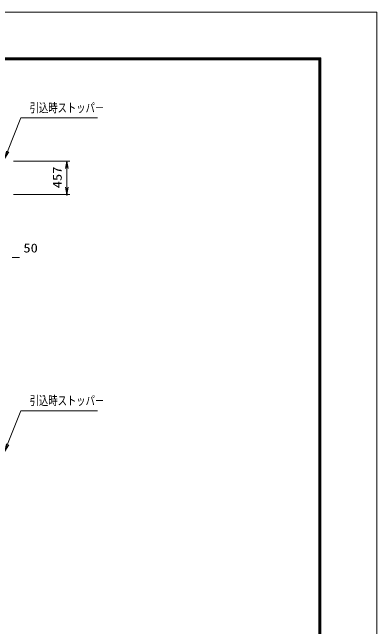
# Model space of a CAD drawing. Units: millimetres at full size. Extents: x -11880 to 11880, y -8400 to 8400.
# Drawn here: x 6903 to 11880, y 0 to 8400 of the extents above; entities that cross this region are included whole.
import ezdxf
from ezdxf.enums import TextEntityAlignment as Align

# ---------------------------------------------------------------- set-up
doc = ezdxf.new("R2010")
doc.units = ezdxf.units.MM
doc.header["$LTSCALE"] = 30
doc.header["$PDMODE"] = 32
doc.header["$PDSIZE"] = 15
for name, color, linetype, lineweight in [('0-0_D-TTL', 7, 'Continuous', 18), ('0-8_寸法線', 3, 'Continuous', 18), ('0-9_0', 7, 'Continuous', 18)]:
    doc.layers.add(name, color=color, linetype=linetype, lineweight=lineweight)
doc.layers.add('0-A_DEFPOINTS', color=7, linetype='Continuous')
doc.styles.add('ＭＳ ゴシック', font='')
doc.styles.get('ＭＳ ゴシック').set_extended_font_data('MS Gothic')

# ---------------------------------------------------------------- blocks, each defined once
blk = doc.blocks.new('_OPEN')
at = {"layer": '0-9_0'}
blk.add_line((0, 0), (-30, 0), dxfattribs=at)
blk.add_lwpolyline([(-30, 5), (0, 0), (-30, -5)], dxfattribs=at)
blk = doc.blocks.new('S155')
at = {"layer": '0-8_寸法線'}
for points in [[(10045810.1, -16017290.4), (10014410.9, -16017290.4), (10008983.9, -16031059.9), (10007883.8, -16033850.9)], [(10008518.7, -16030876.5), (10007883.8, -16033850.9), (10009449, -16031243.2)]]:
    blk.add_lwpolyline(points, dxfattribs=at)
at = {"layer": '0-8_寸法線', "color": 254, "style": 'ＭＳ ゴシック', "width": 0.75}
blk.add_text('引込時ストッパ－', height=3637, dxfattribs=at).set_placement((10017989.3, -16016099.8), align=Align.BOTTOM_LEFT)
blk = doc.blocks.new('S165')
at = {"layer": '0-8_寸法線'}
for points in [[(10045810.1, -16137370.2), (10014410.9, -16137370.2), (10008983.9, -16151139.7), (10007883.8, -16153930.7)], [(10008518.7, -16150956.4), (10007883.8, -16153930.7), (10009449, -16151323)]]:
    blk.add_lwpolyline(points, dxfattribs=at)
at = {"layer": '0-8_寸法線', "color": 254, "style": 'ＭＳ ゴシック', "width": 0.75}
blk.add_text('引込時ストッパ－', height=3637, dxfattribs=at).set_placement((10017989.3, -16136179.6), align=Align.BOTTOM_LEFT)

msp = doc.modelspace()

# ---------------------------------------------------------------- linework, layer by layer
at = {"layer": '0-0_D-TTL'}
for points in [[(-11879.92, -8400.08), (11880.08, -8400.08), (11880.08, 8399.92), (-11879.92, 8399.92)], [(-11116.2, 7779.35), (11116.37, 7779.35), (11116.37, -7777.79), (-11116.2, -7777.79)], [(-11109.13, 7772.28), (11109.3, 7772.28), (11109.3, -7770.72), (-11109.13, -7770.72)], [(-11102.06, 7765.21), (11102.22, 7765.21), (11102.22, -7763.65), (-11102.06, -7763.65)], [(-11094.99, 7758.13), (11095.15, 7758.13), (11095.15, -7756.58), (-11094.99, -7756.58)], [(-11087.92, 7751.06), (11088.08, 7751.06), (11088.08, -7749.51), (-11087.92, -7749.51)]]:
    msp.add_lwpolyline(points, close=True, dxfattribs=at)
at = {"layer": '0-8_寸法線'}
for p, q in [((6920.3, 6366.48), (7687.43, 6366.48)), ((7647.43, 6366.48), (7647.43, 5909.48)), ((6920.3, 5909.48), (7687.43, 5909.48)), ((6903.29, 5047.64), (7003.29, 5047.64))]:
    msp.add_line(p, q, dxfattribs=at)
at = {"layer": '0-A_DEFPOINTS'}
msp.add_point((7647.43, 5909.48), dxfattribs=at)

# ---------------------------------------------------------------- block references
at = {"layer": '0-8_寸法線', "xscale": 0.03333333, "yscale": 0.03333333}
for name in ['S155', 'S165']:
    msp.add_blockref(name, (-326792.84, 540865.67), dxfattribs=at)
at = {"layer": '0-8_寸法線', "xscale": 3.333333, "yscale": 3.333333}
for p, rotation in [((7647.43, 6366.48), 90), ((7647.43, 5909.48), 270)]:
    msp.add_blockref('_OPEN', p, dxfattribs=dict(at, rotation=rotation))

# ---------------------------------------------------------------- texts
at = {"layer": '0-8_寸法線', "color": 254, "style": 'ＭＳ ゴシック', "width": 1.2}
msp.add_text('457', height=121.2, rotation=90, dxfattribs=at).set_placement((7614.75, 5993.98), align=Align.BOTTOM_LEFT)
msp.add_text('50', height=121.2, dxfattribs=at).set_placement((7054.59, 5080.32), align=Align.BOTTOM_LEFT)

doc.saveas('drawing.dxf')
